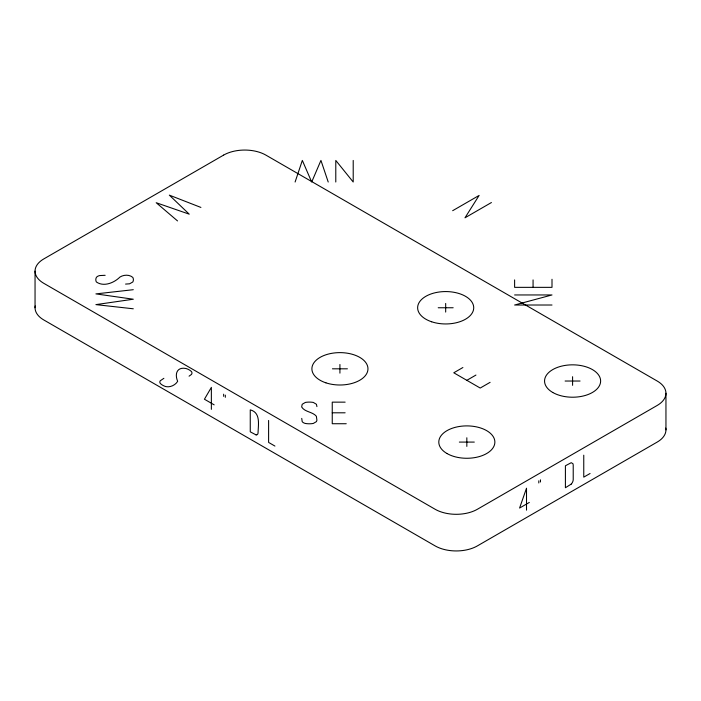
<?xml version="1.0" encoding="UTF-8"?>
<svg xmlns="http://www.w3.org/2000/svg" width="701" height="701" viewBox="0 0 701 701"><rect width="100%" height="100%" fill="white"/><g stroke="black" fill="none" stroke-linecap="round" stroke-linejoin="round"><path stroke-width="1.05" d="M295.103 182.023L302.333 160.406L311.691 182.023L320.944 160.406L328.217 182.023M452.671 210.694L479.116 195.43L464.991 217.801L491.427 202.536M163.885 378.312L160.275 380.774A5.994 3.461 0 0 0 160.257 383.377A13.792 7.956 0 0 0 165.857 386.61C170.325 387.539 175.346 385.138 177.66 381.335C174.461 373.817 177.002 366.693 186.01 368.507A13.792 7.956 0 0 1 191.618 371.74L192.03 373.037L191.566 374.343L189.068 376.183M462.888 367.526L453.775 372.783L480.211 388.047L490.104 382.343M466.831 380.328L475.944 375.061M529.316 502.442L519.581 508.059L526.512 488.203L526.512 510.17M590.076 473.499L583.758 477.144L583.758 455.186M133.295 289.697L95.906 293.894L133.295 299.222L95.906 304.62L133.295 308.79M105.15 275.309L99.586 275.581A5.994 3.461 0 0 0 96.388 277.412A13.792 7.956 0 0 0 96.388 281.986C103.783 287.147 114.088 282.88 119.932 277.07C123.656 274.643 129.37 274.398 132.813 277.412A13.792 7.956 0 0 1 132.813 281.986L129.58 283.809L125.567 284.08M514.613 294.955L552.002 294.955L514.613 305.014L552.002 305.014M438.204 307.757L453.161 307.757M332.449 368.814L347.407 368.814M565.111 381.029L580.06 381.029M345.137 402.146L332.248 402.146L332.248 423.728L346.233 423.728M332.248 412.801L345.137 412.801M459.357 442.086L474.305 442.086M200.915 207.435L169.335 195.132L189.244 214.173L156.2 202.72L177.537 220.929M214.164 404.845L204.429 399.228L211.36 387.373L211.36 409.34M274.932 446.073L268.606 442.419L268.606 420.46M665.95 393.243L665.95 429.871M572.586 376.709L572.586 385.348M552.002 279.278L552.002 287.349L514.613 287.349L514.613 279.909M540.471 479.843L540.471 482.008M538.806 480.807L538.806 482.971M533.067 279.909L533.067 287.349M466.831 437.766L466.831 446.406M445.678 303.445L445.678 312.076M353.208 160.433L353.208 182.023L335.788 160.433L335.788 182.023M339.924 364.502L339.924 373.134M316.922 406.606L316.44 404.284L313.294 402.427A13.792 7.956 0 0 0 305.364 402.427L302.192 404.284L301.658 406.966C304.795 412.179 312.593 411.671 316.37 416.254L316.922 420.241L316.44 421.608L313.294 423.457A13.792 7.956 0 0 1 305.364 423.457A5.994 3.461 0 0 1 302.192 421.608L301.737 418.392M225.319 395.136L225.319 397.301M223.654 394.181L223.654 396.337M35.05 271.129L35.05 307.757M665.784 428.074A29.915 17.271 0 0 1 657.188 442.086L477.407 545.886A29.915 17.271 0 0 1 435.102 545.886L43.812 319.971A29.915 17.271 0 0 1 35.216 305.96M571.245 484.084L565.409 487.738L565.409 465.771L571.245 462.695L572.962 463.72L573.216 465.026L573.216 479.475A4.592 2.646 -60 0 1 571.245 484.084M223.593 155.114L43.812 258.914A29.915 17.271 0 0 0 43.812 283.335L435.102 509.25A29.915 17.271 0 0 0 477.407 509.25L657.188 405.45A29.915 17.271 0 0 0 657.188 381.029L265.898 155.114A29.915 17.271 0 0 0 223.593 155.114M256.093 434.909L250.257 431.825L250.257 409.866C260.798 412.556 258.292 424.517 258.064 432.578A4.592 2.646 60 0 1 256.093 434.909M431.658 321.785A28.04 16.193 0 0 0 473.718 307.757A28.04 16.193 0 0 0 431.658 293.737A28.04 16.193 0 0 0 431.658 321.785M447.001 453.529A28.04 16.193 0 0 0 493.916 446.274A28.04 16.193 0 0 0 459.576 426.445A28.04 16.193 0 0 0 447.001 453.529M552.756 392.472A28.04 16.193 0 0 0 599.67 385.217A28.04 16.193 0 0 0 565.33 365.387A28.04 16.193 0 0 0 552.756 392.472M325.904 382.834A28.04 16.193 0 0 0 367.964 368.814A28.04 16.193 0 0 0 325.904 354.794A28.04 16.193 0 0 0 325.904 382.834"/></g></svg>
